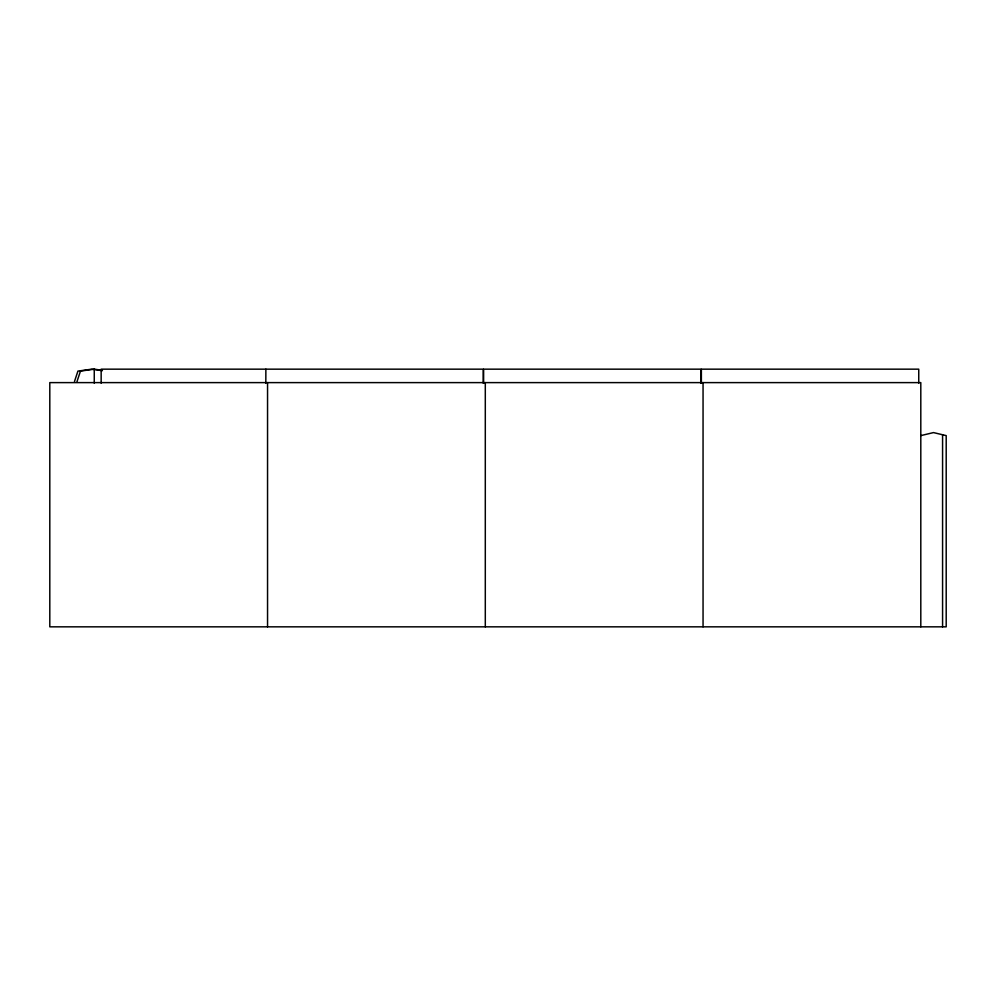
<?xml version="1.0" encoding="UTF-8"?>
<svg xmlns="http://www.w3.org/2000/svg" width="996" height="996" viewBox="0 0 996 996"><rect width="100%" height="100%" fill="white"/><g stroke="black" fill="none" stroke-linecap="round" stroke-linejoin="round"><path stroke-width="1.49" d="M74.476 381.53L77.925 371.11L91.719 369.167L102.439 370.674M77.016 381.53L80.464 371.11L94.259 369.167L101.916 370.251M920.802 435.613L933.501 432.588L946.2 435.613L946.2 626.833L49.8 626.833L49.8 382.613L920.802 382.613L920.802 626.833M942.577 434.754L942.577 626.833M918.748 383.174L918.748 369.167L701.371 369.167L701.371 383.174M703.052 382.613L703.052 626.833M700.997 383.174L700.997 369.167L483.62 369.167L483.62 383.174M485.301 382.613L485.301 626.833M483.247 383.174L483.247 369.167L101.156 369.167L101.156 383.174M267.551 382.613L267.551 626.833M265.87 369.167L265.82 383.174M94.259 369.167L94.259 383.174"/></g></svg>
